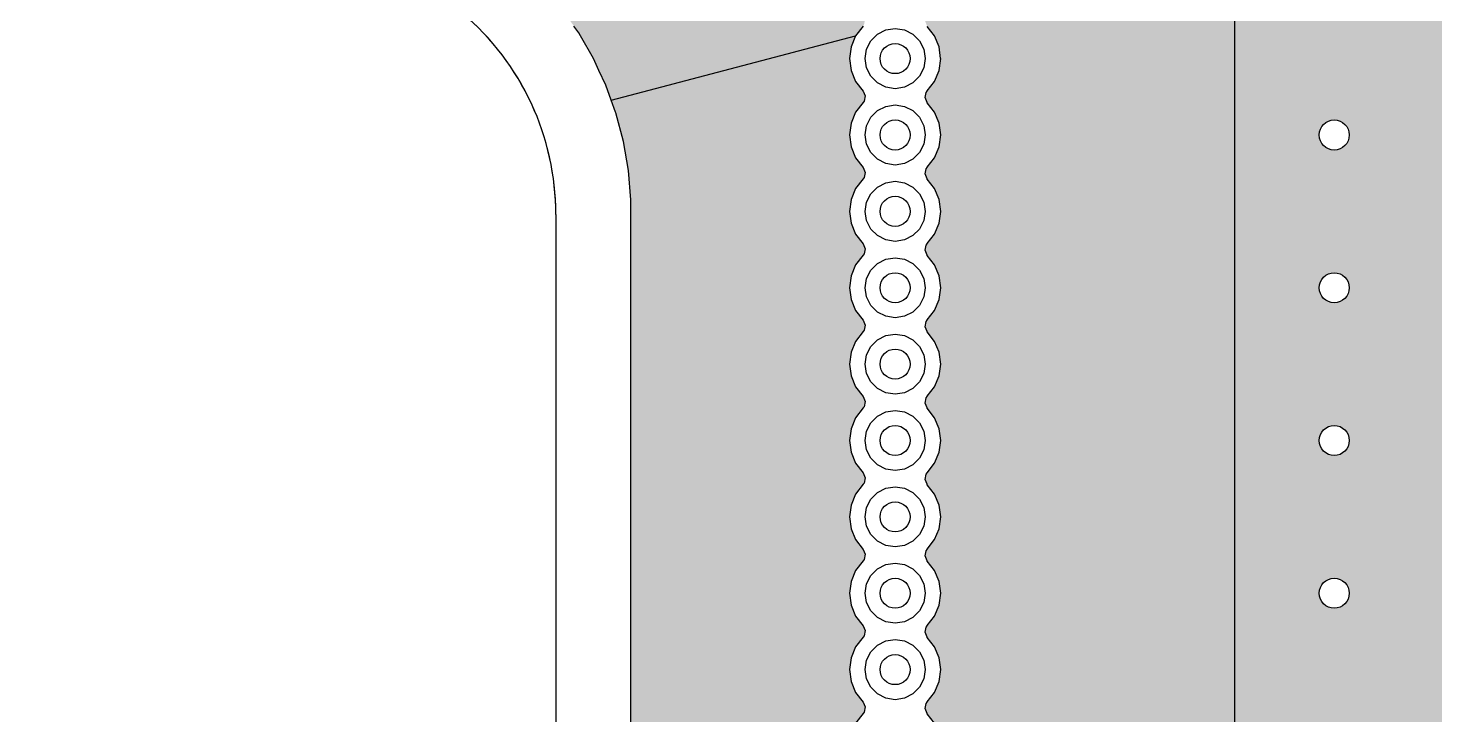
# Model space of a CAD drawing. Header units: millimetres. Extents: x -3894 to -3474, y -291 to 6.
# Drawn here: x -3749.74 to -3731.03, y -121.21 to -112.08 of the extents above; entities that cross this region are included whole.
import ezdxf

# ---------------------------------------------------------------- set-up
doc = ezdxf.new("R2010")
doc.units = ezdxf.units.MM
doc.layers.add('BLACK', color=7, linetype='Continuous')

msp = doc.modelspace()

# ---------------------------------------------------------------- hatches: boundary and pattern name
for points in [[(-3738.606, -106.886), (-3738.631, -106.821), (-3738.731, -106.692), (-3738.791, -106.546), (-3738.791, -106.546), (-3738.812, -106.389), (-3738.791, -106.232), (-3738.791, -106.232), (-3738.731, -106.086), (-3738.631, -105.956), (-3738.62, -105.939), (-3738.606, -105.87), (-3738.631, -105.805), (-3738.731, -105.676), (-3738.791, -105.53), (-3738.791, -105.53), (-3738.812, -105.373), (-3738.791, -105.216), (-3738.791, -105.216), (-3738.731, -105.07), (-3738.634, -104.945), (-3738.509, -104.848), (-3738.363, -104.788), (-3738.34, -104.785), (-3738.325, -104.782), (-3738.265, -104.746), (-3738.234, -104.684), (-3738.241, -104.614), (-3738.283, -104.514), (-3738.304, -104.357), (-3738.283, -104.2), (-3738.283, -104.2), (-3738.223, -104.054), (-3738.126, -103.929), (-3738.001, -103.832), (-3737.855, -103.772), (-3737.855, -103.772), (-3737.698, -103.751), (-3737.541, -103.772), (-3737.541, -103.772), (-3737.395, -103.832), (-3737.266, -103.932), (-3737.248, -103.943), (-3737.18, -103.957), (-3737.115, -103.932), (-3736.985, -103.832), (-3736.839, -103.772), (-3736.839, -103.772), (-3736.682, -103.751), (-3736.525, -103.772), (-3736.525, -103.772), (-3736.379, -103.832), (-3736.25, -103.932), (-3736.232, -103.943), (-3736.164, -103.957), (-3736.099, -103.932), (-3735.969, -103.832), (-3735.823, -103.772), (-3735.823, -103.772), (-3735.652, -103.749), (-3747.628, -101.864), (-3749.741, -103.784), (-3749.141, -104.689), (-3748.653, -105.373), (-3748.511, -105.573), (-3748.509, -105.576), (-3748.123, -106.08), (-3747.851, -106.437), (-3747.848, -106.44), (-3747.162, -107.278), (-3747.16, -107.281), (-3746.517, -108.015), (-3746.446, -108.096), (-3746.443, -108.099), (-3746.142, -108.421), (-3745.702, -108.89), (-3745.7, -108.893), (-3745.653, -108.939), (-3744.997, -109.594), (-3744.933, -109.658), (-3744.93, -109.661), (-3744.688, -109.887), (-3744.138, -110.4), (-3744.135, -110.403), (-3743.318, -111.116), (-3743.317, -111.117), (-3743.243, -111.179), (-3743.167, -111.244), (-3743.167, -111.244), (-3742.891, -111.522), (-3742.891, -111.522), (-3742.64, -111.823), (-3742.479, -112.054), (-3742.416, -112.144), (-3742.416, -112.144), (-3742.394, -112.182), (-3742.22, -112.484), (-3742.22, -112.484), (-3742.146, -112.645), (-3742.056, -112.84), (-3741.983, -113.039), (-3738.731, -112.182), (-3738.631, -112.052), (-3738.62, -112.035), (-3738.606, -111.966), (-3738.631, -111.901), (-3738.731, -111.772), (-3738.791, -111.626), (-3738.791, -111.626), (-3738.812, -111.469), (-3738.791, -111.312), (-3738.791, -111.312), (-3738.731, -111.166), (-3738.631, -111.036), (-3738.62, -111.019), (-3738.606, -110.95), (-3738.631, -110.885), (-3738.731, -110.756), (-3738.791, -110.61), (-3738.791, -110.61), (-3738.812, -110.453), (-3738.791, -110.296), (-3738.791, -110.296), (-3738.731, -110.15), (-3738.631, -110.02), (-3738.62, -110.003), (-3738.606, -109.934), (-3738.631, -109.869), (-3738.731, -109.74), (-3738.791, -109.594), (-3738.791, -109.594), (-3738.812, -109.437), (-3738.791, -109.28), (-3738.791, -109.28), (-3738.731, -109.134), (-3738.631, -109.004), (-3738.62, -108.987), (-3738.606, -108.918), (-3738.631, -108.853), (-3738.731, -108.724), (-3738.791, -108.578), (-3738.791, -108.578), (-3738.812, -108.421), (-3738.791, -108.264), (-3738.791, -108.264), (-3738.731, -108.118), (-3738.631, -107.988), (-3738.62, -107.971), (-3738.606, -107.902), (-3738.631, -107.837), (-3738.731, -107.708), (-3738.791, -107.562), (-3738.791, -107.562), (-3738.812, -107.405), (-3738.791, -107.248), (-3738.791, -107.248), (-3738.731, -107.102), (-3738.631, -106.972), (-3738.62, -106.955)], [(-3733.69, -104.955), (-3733.747, -104.948), (-3733.791, -104.942), (-3733.937, -104.881), (-3734.067, -104.782), (-3734.084, -104.771), (-3734.152, -104.757), (-3734.218, -104.782), (-3734.347, -104.881), (-3734.493, -104.942), (-3734.516, -104.945), (-3734.531, -104.948), (-3734.591, -104.983), (-3734.622, -105.046), (-3734.615, -105.115), (-3734.573, -105.216), (-3734.552, -105.373), (-3734.573, -105.53), (-3734.634, -105.676), (-3734.73, -105.801), (-3734.855, -105.897), (-3735.001, -105.958), (-3735.094, -105.97), (-3735.158, -105.978), (-3735.243, -105.967), (-3735.315, -105.958), (-3735.461, -105.897), (-3735.591, -105.798), (-3735.608, -105.787), (-3735.676, -105.773), (-3735.742, -105.798), (-3735.871, -105.897), (-3736.017, -105.958), (-3736.11, -105.97), (-3736.174, -105.978), (-3736.259, -105.967), (-3736.331, -105.958), (-3736.477, -105.897), (-3736.607, -105.798), (-3736.624, -105.787), (-3736.692, -105.773), (-3736.758, -105.798), (-3736.887, -105.897), (-3737.033, -105.958), (-3737.126, -105.97), (-3737.19, -105.978), (-3737.275, -105.967), (-3737.347, -105.958), (-3737.493, -105.897), (-3737.556, -105.849), (-3737.559, -105.847), (-3737.625, -105.823), (-3737.693, -105.839), (-3737.741, -105.889), (-3737.755, -105.957), (-3737.73, -106.023), (-3737.682, -106.086), (-3737.621, -106.232), (-3737.604, -106.358), (-3737.6, -106.389), (-3737.621, -106.546), (-3737.682, -106.692), (-3737.781, -106.821), (-3737.792, -106.839), (-3737.806, -106.907), (-3737.781, -106.972), (-3737.682, -107.102), (-3737.621, -107.248), (-3737.6, -107.405), (-3737.621, -107.562), (-3737.682, -107.708), (-3737.781, -107.837), (-3737.792, -107.855), (-3737.806, -107.923), (-3737.781, -107.988), (-3737.682, -108.118), (-3737.621, -108.264), (-3737.6, -108.421), (-3737.621, -108.578), (-3737.682, -108.724), (-3737.781, -108.853), (-3737.792, -108.871), (-3737.806, -108.939), (-3737.781, -109.004), (-3737.682, -109.134), (-3737.621, -109.28), (-3737.6, -109.437), (-3737.621, -109.594), (-3737.682, -109.74), (-3737.781, -109.869), (-3737.792, -109.887), (-3737.806, -109.955), (-3737.781, -110.02), (-3737.682, -110.15), (-3737.621, -110.296), (-3737.6, -110.453), (-3737.621, -110.61), (-3737.682, -110.756), (-3737.781, -110.885), (-3737.792, -110.903), (-3737.806, -110.971), (-3737.781, -111.036), (-3737.682, -111.166), (-3737.621, -111.312), (-3737.605, -111.433), (-3737.6, -111.469), (-3737.621, -111.626), (-3737.682, -111.772), (-3737.781, -111.901), (-3737.792, -111.919), (-3737.806, -111.987), (-3737.781, -112.052), (-3737.682, -112.182), (-3737.621, -112.328), (-3737.601, -112.484), (-3737.6, -112.485), (-3737.621, -112.642), (-3737.682, -112.788), (-3737.781, -112.917), (-3737.792, -112.935), (-3737.806, -113.003), (-3737.781, -113.068), (-3737.682, -113.198), (-3737.621, -113.344), (-3737.6, -113.501), (-3737.621, -113.658), (-3737.682, -113.804), (-3737.781, -113.933), (-3737.792, -113.951), (-3737.806, -114.019), (-3737.781, -114.084), (-3737.682, -114.214), (-3737.621, -114.36), (-3737.6, -114.517), (-3737.621, -114.674), (-3737.682, -114.82), (-3737.781, -114.949), (-3737.792, -114.967), (-3737.806, -115.035), (-3737.781, -115.1), (-3737.682, -115.23), (-3737.621, -115.376), (-3737.6, -115.533), (-3737.621, -115.69), (-3737.682, -115.836), (-3737.781, -115.965), (-3737.792, -115.983), (-3737.806, -116.051), (-3737.781, -116.116), (-3737.682, -116.246), (-3737.621, -116.392), (-3737.6, -116.549), (-3737.621, -116.706), (-3737.682, -116.852), (-3737.781, -116.981), (-3737.792, -116.999), (-3737.806, -117.067), (-3737.781, -117.132), (-3737.682, -117.262), (-3737.621, -117.408), (-3737.6, -117.565), (-3737.621, -117.722), (-3737.682, -117.868), (-3737.781, -117.997), (-3737.792, -118.015), (-3737.806, -118.083), (-3737.781, -118.148), (-3737.682, -118.278), (-3737.621, -118.424), (-3737.6, -118.581), (-3737.621, -118.738), (-3737.682, -118.884), (-3737.781, -119.013), (-3737.792, -119.031), (-3737.806, -119.099), (-3737.781, -119.164), (-3737.682, -119.294), (-3737.621, -119.44), (-3737.6, -119.597), (-3737.621, -119.754), (-3737.682, -119.9), (-3737.781, -120.029), (-3737.792, -120.047), (-3737.806, -120.115), (-3737.781, -120.18), (-3737.682, -120.31), (-3737.621, -120.456), (-3737.6, -120.613), (-3737.621, -120.77), (-3737.682, -120.916), (-3737.781, -121.045), (-3737.792, -121.063), (-3737.806, -121.131), (-3737.781, -121.196), (-3737.682, -121.326), (-3737.621, -121.472), (-3737.6, -121.629), (-3737.621, -121.786), (-3737.682, -121.932), (-3737.781, -122.061), (-3737.792, -122.079), (-3737.806, -122.147), (-3737.781, -122.212), (-3737.682, -122.342), (-3737.621, -122.488), (-3737.6, -122.645), (-3737.621, -122.802), (-3737.682, -122.948), (-3737.781, -123.077), (-3737.792, -123.095), (-3737.806, -123.163), (-3737.781, -123.228), (-3737.682, -123.358), (-3737.621, -123.504), (-3737.6, -123.661), (-3737.621, -123.818), (-3737.682, -123.964), (-3737.781, -124.093), (-3737.792, -124.111), (-3737.806, -124.179), (-3737.781, -124.244), (-3737.682, -124.374), (-3737.621, -124.52), (-3737.6, -124.677), (-3737.621, -124.834), (-3737.682, -124.98), (-3737.781, -125.109), (-3737.792, -125.127), (-3737.806, -125.195), (-3737.781, -125.26), (-3737.682, -125.39), (-3737.621, -125.536), (-3737.621, -125.536), (-3737.605, -125.657), (-3737.6, -125.693), (-3737.621, -125.85), (-3737.682, -125.996), (-3737.778, -126.121), (-3737.903, -126.217), (-3738.049, -126.278), (-3738.154, -126.292), (-3738.206, -126.298), (-3738.29, -126.287), (-3738.363, -126.278), (-3738.509, -126.217), (-3738.634, -126.121), (-3739.024, -126.532), (-3738.875, -126.71), (-3738.657, -127.022), (-3738.609, -127.09), (-3738.376, -127.491), (-3738.265, -127.725), (-3738.177, -127.91), (-3738.014, -128.343), (-3737.888, -128.79), (-3737.8, -129.245), (-3737.8, -129.245), (-3737.761, -129.6), (-3737.75, -129.706), (-3737.739, -130.169), (-3737.752, -130.387), (-3737.741, -130.446), (-3737.695, -130.499), (-3737.628, -130.519), (-3733.69, -130.519)], [(-3741.983, -113.039), (-3738.731, -112.182), (-3738.791, -112.328), (-3738.812, -112.485), (-3738.812, -112.485), (-3738.791, -112.642), (-3738.731, -112.788), (-3738.631, -112.917), (-3738.606, -112.982), (-3738.62, -113.051), (-3738.631, -113.068), (-3738.731, -113.198), (-3738.791, -113.344), (-3738.812, -113.501), (-3738.812, -113.501), (-3738.791, -113.658), (-3738.731, -113.804), (-3738.631, -113.933), (-3738.606, -113.998), (-3738.62, -114.067), (-3738.631, -114.084), (-3738.731, -114.214), (-3738.791, -114.36), (-3738.812, -114.517), (-3738.812, -114.517), (-3738.791, -114.674), (-3738.731, -114.82), (-3738.631, -114.949), (-3738.606, -115.014), (-3738.62, -115.083), (-3738.631, -115.1), (-3738.731, -115.23), (-3738.791, -115.376), (-3738.812, -115.533), (-3738.812, -115.533), (-3738.791, -115.69), (-3738.731, -115.836), (-3738.631, -115.965), (-3738.606, -116.03), (-3738.62, -116.099), (-3738.631, -116.116), (-3738.731, -116.246), (-3738.791, -116.392), (-3738.812, -116.549), (-3738.812, -116.549), (-3738.791, -116.706), (-3738.731, -116.852), (-3738.631, -116.981), (-3738.606, -117.046), (-3738.62, -117.115), (-3738.631, -117.132), (-3738.731, -117.262), (-3738.791, -117.408), (-3738.812, -117.565), (-3738.812, -117.565), (-3738.791, -117.722), (-3738.731, -117.868), (-3738.631, -117.997), (-3738.606, -118.062), (-3738.62, -118.131), (-3738.631, -118.148), (-3738.731, -118.278), (-3738.791, -118.424), (-3738.812, -118.581), (-3738.812, -118.581), (-3738.791, -118.738), (-3738.731, -118.884), (-3738.631, -119.013), (-3738.606, -119.078), (-3738.62, -119.147), (-3738.631, -119.164), (-3738.731, -119.294), (-3738.791, -119.44), (-3738.812, -119.597), (-3738.812, -119.597), (-3738.791, -119.754), (-3738.731, -119.9), (-3738.631, -120.029), (-3738.606, -120.094), (-3738.62, -120.163), (-3738.631, -120.18), (-3738.731, -120.31), (-3738.791, -120.456), (-3738.812, -120.613), (-3738.812, -120.613), (-3738.791, -120.77), (-3738.731, -120.916), (-3738.631, -121.045), (-3738.606, -121.11), (-3738.62, -121.179), (-3738.631, -121.196), (-3738.731, -121.326), (-3738.791, -121.472), (-3738.812, -121.629), (-3738.812, -121.629), (-3738.791, -121.786), (-3738.731, -121.932), (-3738.631, -122.061), (-3738.606, -122.126), (-3738.62, -122.195), (-3738.631, -122.212), (-3738.731, -122.342), (-3738.791, -122.488), (-3738.812, -122.645), (-3738.812, -122.645), (-3738.791, -122.802), (-3738.731, -122.948), (-3738.631, -123.077), (-3738.606, -123.142), (-3738.62, -123.211), (-3738.631, -123.228), (-3738.731, -123.358), (-3738.791, -123.504), (-3738.812, -123.661), (-3738.812, -123.661), (-3738.791, -123.818), (-3738.731, -123.964), (-3738.631, -124.093), (-3738.606, -124.158), (-3738.62, -124.227), (-3738.631, -124.244), (-3738.731, -124.374), (-3738.791, -124.52), (-3738.812, -124.677), (-3738.812, -124.677), (-3738.791, -124.834), (-3738.731, -124.98), (-3738.631, -125.109), (-3738.606, -125.174), (-3738.62, -125.243), (-3738.631, -125.26), (-3738.731, -125.39), (-3738.791, -125.536), (-3738.812, -125.693), (-3738.812, -125.693), (-3738.791, -125.85), (-3738.731, -125.996), (-3738.634, -126.121), (-3739.024, -126.532), (-3739.172, -126.354), (-3739.172, -126.354), (-3739.498, -126.024), (-3739.729, -125.826), (-3739.85, -125.723), (-3739.85, -125.723), (-3740.226, -125.452), (-3740.226, -125.452), (-3740.226, -125.452), (-3740.226, -125.452), (-3740.545, -125.26), (-3740.623, -125.213), (-3741.039, -125.009), (-3741.242, -124.93), (-3741.471, -124.84), (-3741.471, -124.84), (-3741.471, -124.84), (-3741.679, -124.778), (-3741.72, -124.688), (-3741.72, -114.58), (-3741.72, -114.364), (-3741.72, -114.364), (-3741.754, -113.973), (-3741.754, -113.973), (-3741.821, -113.587), (-3741.922, -113.208)]]:
    msp.add_hatch(color=256).paths.add_polyline_path(points)
h = msp.add_hatch(color=256)
h.paths.add_polyline_path([(-3729.183, -105.963), (-3729.219, -105.958), (-3729.365, -105.897), (-3729.49, -105.801), (-3729.587, -105.676), (-3729.614, -105.61), (-3729.647, -105.53), (-3729.647, -105.53), (-3729.668, -105.373), (-3729.647, -105.216), (-3729.605, -105.115), (-3729.601, -105.101), (-3729.601, -105.031), (-3729.64, -104.973), (-3729.704, -104.945), (-3729.727, -104.942), (-3729.873, -104.881), (-3730.003, -104.782), (-3730.02, -104.771), (-3730.088, -104.757), (-3730.154, -104.782), (-3730.283, -104.881), (-3730.429, -104.942), (-3730.513, -104.953), (-3730.586, -104.962), (-3730.699, -104.948), (-3730.743, -104.942), (-3730.889, -104.881), (-3731.019, -104.782), (-3731.036, -104.771), (-3731.104, -104.757), (-3731.17, -104.782), (-3731.299, -104.881), (-3731.445, -104.942), (-3731.529, -104.953), (-3731.602, -104.962), (-3731.715, -104.948), (-3731.759, -104.942), (-3731.905, -104.881), (-3732.035, -104.782), (-3732.052, -104.771), (-3732.12, -104.757), (-3732.186, -104.782), (-3732.315, -104.881), (-3732.461, -104.942), (-3732.545, -104.953), (-3732.618, -104.962), (-3732.731, -104.948), (-3732.775, -104.942), (-3732.921, -104.881), (-3733.051, -104.782), (-3733.068, -104.771), (-3733.136, -104.757), (-3733.202, -104.782), (-3733.331, -104.881), (-3733.477, -104.942), (-3733.561, -104.953), (-3733.634, -104.962), (-3733.69, -104.955), (-3733.69, -130.519), (-3729.183, -130.519)])
h.paths.add_polyline_path([(-3732.564, -111.469, -1), (-3732.164, -111.469, -1)], flags=16)
h.paths.add_polyline_path([(-3732.164, -113.501, -1), (-3732.564, -113.501, -1)], flags=16)
h.paths.add_polyline_path([(-3732.564, -109.437, -1), (-3732.164, -109.437, -1)], flags=16)
h.paths.add_polyline_path([(-3732.164, -115.533, -1), (-3732.564, -115.533, -1)], flags=16)
h.paths.add_polyline_path([(-3732.564, -107.405, -1), (-3732.164, -107.405, -1)], flags=16)
h.paths.add_polyline_path([(-3732.564, -106.389, -1), (-3732.164, -106.389, -1)], flags=16)
h.paths.add_polyline_path([(-3732.164, -117.565, -1), (-3732.564, -117.565, -1)], flags=16)
h.paths.add_polyline_path([(-3732.164, -119.597, -1), (-3732.564, -119.597, -1)], flags=16)
h.paths.add_polyline_path([(-3732.164, -121.629, -1), (-3732.564, -121.629, -1)], flags=16)
h.paths.add_polyline_path([(-3732.164, -123.661, -1), (-3732.564, -123.661, -1)], flags=16)
h.paths.add_polyline_path([(-3732.164, -125.693, -1), (-3732.564, -125.693, -1)], flags=16)
h.paths.add_polyline_path([(-3732.164, -127.725, -1), (-3732.564, -127.725, -1)], flags=16)
h.paths.add_polyline_path([(-3732.164, -129.757, -1), (-3732.564, -129.757, -1)], flags=16)

# ---------------------------------------------------------------- linework, layer by layer
for p, q in [((-3733.69, -104.955), (-3733.69, -130.519)), ((-3741.983, -113.039), (-3738.731, -112.182))]:
    msp.add_line(p, q)
at = {"color": 7, "lineweight": 0}
for p, q in [((-3742.479, -112.054), (-3742.416, -112.144)), ((-3742.416, -112.144), (-3742.479, -112.054)), ((-3742.416, -112.144), (-3742.479, -112.054)), ((-3742.416, -112.144), (-3742.479, -112.054)), ((-3742.416, -112.144), (-3742.416, -112.144)), ((-3742.416, -112.144), (-3742.394, -112.182)), ((-3742.22, -112.484), (-3742.416, -112.144)), ((-3742.22, -112.484), (-3742.416, -112.144)), ((-3742.22, -112.484), (-3742.416, -112.144)), ((-3742.394, -112.182), (-3742.22, -112.484)), ((-3742.22, -112.484), (-3742.146, -112.645)), ((-3742.146, -112.645), (-3742.22, -112.484)), ((-3742.22, -112.484), (-3742.22, -112.484)), ((-3742.146, -112.645), (-3742.22, -112.484)), ((-3742.22, -112.484), (-3742.22, -112.484)), ((-3742.146, -112.645), (-3742.22, -112.484)), ((-3742.22, -112.484), (-3742.22, -112.484)), ((-3742.146, -112.645), (-3742.056, -112.84)), ((-3742.056, -112.84), (-3742.146, -112.645)), ((-3742.056, -112.84), (-3742.146, -112.645)), ((-3742.056, -112.84), (-3742.146, -112.645)), ((-3742.056, -112.84), (-3741.983, -113.039)), ((-3741.983, -113.039), (-3742.056, -112.84)), ((-3741.983, -113.039), (-3742.056, -112.84)), ((-3741.983, -113.039), (-3742.056, -112.84)), ((-3741.983, -113.039), (-3741.926, -113.198)), ((-3741.922, -113.208), (-3741.983, -113.039)), ((-3741.922, -113.208), (-3741.983, -113.039)), ((-3741.922, -113.208), (-3741.983, -113.039)), ((-3741.926, -113.198), (-3741.922, -113.208)), ((-3741.922, -113.208), (-3741.821, -113.587)), ((-3741.821, -113.587), (-3741.922, -113.208)), ((-3741.821, -113.587), (-3741.922, -113.208)), ((-3741.821, -113.587), (-3741.922, -113.208)), ((-3741.821, -113.587), (-3741.754, -113.973)), ((-3741.754, -113.973), (-3741.821, -113.587)), ((-3741.754, -113.973), (-3741.821, -113.587)), ((-3741.754, -113.973), (-3741.821, -113.587)), ((-3741.754, -113.973), (-3741.754, -113.973)), ((-3741.754, -113.973), (-3741.72, -114.364)), ((-3741.72, -114.364), (-3741.754, -113.973)), ((-3741.72, -114.364), (-3741.754, -113.973)), ((-3741.72, -114.364), (-3741.754, -113.973)), ((-3741.754, -113.973), (-3741.754, -113.973)), ((-3741.72, -114.364), (-3741.72, -114.58)), ((-3741.72, -114.58), (-3741.72, -114.364)), ((-3741.72, -114.364), (-3741.72, -114.364)), ((-3741.72, -114.58), (-3741.72, -114.364)), ((-3741.72, -114.364), (-3741.72, -114.364)), ((-3741.72, -114.58), (-3741.72, -114.364)), ((-3741.72, -114.364), (-3741.72, -114.364)), ((-3742.72, -114.549), (-3742.72, -125.579)), ((-3741.72, -114.58), (-3741.72, -124.674)), ((-3741.72, -124.688), (-3741.72, -114.58)), ((-3741.72, -124.688), (-3741.72, -114.58)), ((-3741.72, -124.688), (-3741.72, -114.58))]:
    msp.add_line(p, q, dxfattribs=at)
msp.add_arc((-3746.225, -114.558), 3.505, 0.1507, 49.8871, dxfattribs=at)
at = {"layer": 'BLACK', "linetype": 'Continuous'}
for p, q in [((-3742.416, -112.144), (-3742.479, -112.054)), ((-3738.631, -112.052), (-3738.731, -112.182)), ((-3738.441, -112.161), (-3738.33, -112.104)), ((-3738.33, -112.104), (-3738.206, -112.085)), ((-3738.206, -112.085), (-3738.083, -112.104)), ((-3738.083, -112.104), (-3737.971, -112.161)), ((-3737.682, -112.182), (-3737.778, -112.057)), ((-3742.394, -112.182), (-3742.416, -112.144)), ((-3742.416, -112.144), (-3742.416, -112.144)), ((-3742.22, -112.484), (-3742.394, -112.182)), ((-3738.731, -112.182), (-3738.791, -112.328)), ((-3738.587, -112.361), (-3738.53, -112.25)), ((-3738.53, -112.25), (-3738.441, -112.161)), ((-3737.971, -112.161), (-3737.883, -112.25)), ((-3737.883, -112.25), (-3737.826, -112.361)), ((-3737.621, -112.328), (-3737.682, -112.182)), ((-3738.791, -112.328), (-3738.812, -112.485)), ((-3738.791, -112.328), (-3738.791, -112.328)), ((-3738.606, -112.485), (-3738.587, -112.361)), ((-3737.826, -112.361), (-3737.806, -112.485)), ((-3737.601, -112.484), (-3737.621, -112.328)), ((-3737.621, -112.328), (-3737.621, -112.328)), ((-3742.146, -112.645), (-3742.22, -112.484)), ((-3742.22, -112.484), (-3742.22, -112.484)), ((-3742.22, -112.484), (-3742.22, -112.484)), ((-3742.056, -112.84), (-3742.146, -112.645)), ((-3738.812, -112.485), (-3738.812, -112.485)), ((-3738.812, -112.485), (-3738.791, -112.642)), ((-3738.791, -112.642), (-3738.791, -112.642)), ((-3738.791, -112.642), (-3738.731, -112.788)), ((-3738.587, -112.608), (-3738.606, -112.485)), ((-3738.53, -112.72), (-3738.587, -112.608)), ((-3737.826, -112.608), (-3737.883, -112.72)), ((-3737.806, -112.485), (-3737.826, -112.608)), ((-3737.682, -112.788), (-3737.621, -112.642)), ((-3737.621, -112.642), (-3737.6, -112.485)), ((-3737.6, -112.485), (-3737.601, -112.484)), ((-3741.983, -113.039), (-3742.056, -112.84)), ((-3738.731, -112.788), (-3738.631, -112.917)), ((-3738.441, -112.808), (-3738.53, -112.72)), ((-3738.33, -112.865), (-3738.441, -112.808)), ((-3737.971, -112.808), (-3738.083, -112.865)), ((-3737.883, -112.72), (-3737.971, -112.808)), ((-3737.778, -112.913), (-3737.682, -112.788)), ((-3741.926, -113.198), (-3741.983, -113.039)), ((-3738.631, -112.917), (-3738.606, -112.982)), ((-3738.606, -112.982), (-3738.62, -113.051)), ((-3738.206, -112.885), (-3738.33, -112.865)), ((-3738.083, -112.865), (-3738.206, -112.885)), ((-3737.806, -113.003), (-3737.792, -112.935)), ((-3737.781, -113.068), (-3737.806, -113.003)), ((-3737.792, -112.935), (-3737.781, -112.917)), ((-3737.781, -112.917), (-3737.778, -112.913)), ((-3737.778, -112.913), (-3737.778, -112.913)), ((-3741.922, -113.208), (-3741.926, -113.198)), ((-3741.821, -113.587), (-3741.922, -113.208)), ((-3738.731, -113.198), (-3738.791, -113.344)), ((-3738.631, -113.068), (-3738.731, -113.198)), ((-3738.62, -113.051), (-3738.631, -113.068)), ((-3738.53, -113.266), (-3738.441, -113.177)), ((-3738.441, -113.177), (-3738.33, -113.12)), ((-3738.33, -113.12), (-3738.206, -113.101)), ((-3738.206, -113.101), (-3738.083, -113.12)), ((-3738.083, -113.12), (-3737.971, -113.177)), ((-3737.971, -113.177), (-3737.883, -113.266)), ((-3737.778, -113.073), (-3737.781, -113.068)), ((-3737.682, -113.198), (-3737.778, -113.073)), ((-3737.778, -113.073), (-3737.778, -113.073)), ((-3737.621, -113.344), (-3737.682, -113.198)), ((-3738.791, -113.344), (-3738.812, -113.501)), ((-3738.791, -113.344), (-3738.791, -113.344)), ((-3738.606, -113.501), (-3738.587, -113.377)), ((-3738.587, -113.377), (-3738.53, -113.266)), ((-3737.883, -113.266), (-3737.826, -113.377)), ((-3737.826, -113.377), (-3737.806, -113.501)), ((-3737.6, -113.501), (-3737.621, -113.344)), ((-3741.754, -113.973), (-3741.821, -113.587)), ((-3738.812, -113.501), (-3738.812, -113.501)), ((-3738.812, -113.501), (-3738.791, -113.658)), ((-3738.587, -113.624), (-3738.606, -113.501)), ((-3737.806, -113.501), (-3737.826, -113.624)), ((-3737.621, -113.658), (-3737.6, -113.501)), ((-3737.6, -113.501), (-3737.6, -113.501)), ((-3738.791, -113.658), (-3738.791, -113.658)), ((-3738.791, -113.658), (-3738.731, -113.804)), ((-3738.53, -113.736), (-3738.587, -113.624)), ((-3738.441, -113.824), (-3738.53, -113.736)), ((-3737.883, -113.736), (-3737.971, -113.824)), ((-3737.826, -113.624), (-3737.883, -113.736)), ((-3737.682, -113.804), (-3737.621, -113.658)), ((-3741.72, -114.364), (-3741.754, -113.973)), ((-3741.754, -113.973), (-3741.754, -113.973)), ((-3738.731, -113.804), (-3738.631, -113.933)), ((-3738.631, -113.933), (-3738.606, -113.998)), ((-3738.33, -113.881), (-3738.441, -113.824)), ((-3738.206, -113.901), (-3738.33, -113.881)), ((-3738.083, -113.881), (-3738.206, -113.901)), ((-3737.971, -113.824), (-3738.083, -113.881)), ((-3737.806, -114.019), (-3737.792, -113.951)), ((-3737.792, -113.951), (-3737.781, -113.933)), ((-3737.781, -113.933), (-3737.778, -113.929)), ((-3737.778, -113.929), (-3737.682, -113.804)), ((-3737.778, -113.929), (-3737.778, -113.929)), ((-3738.631, -114.084), (-3738.731, -114.214)), ((-3738.62, -114.067), (-3738.631, -114.084)), ((-3738.606, -113.998), (-3738.62, -114.067)), ((-3738.441, -114.193), (-3738.33, -114.136)), ((-3738.33, -114.136), (-3738.206, -114.117)), ((-3738.206, -114.117), (-3738.083, -114.136)), ((-3738.083, -114.136), (-3737.971, -114.193)), ((-3737.781, -114.084), (-3737.806, -114.019)), ((-3737.778, -114.089), (-3737.781, -114.084)), ((-3737.682, -114.214), (-3737.778, -114.089)), ((-3737.778, -114.089), (-3737.778, -114.089)), ((-3738.731, -114.214), (-3738.791, -114.36)), ((-3738.587, -114.393), (-3738.53, -114.282)), ((-3738.53, -114.282), (-3738.441, -114.193)), ((-3737.971, -114.193), (-3737.883, -114.282)), ((-3737.883, -114.282), (-3737.826, -114.393)), ((-3737.621, -114.36), (-3737.682, -114.214)), ((-3741.72, -114.58), (-3741.72, -114.364)), ((-3741.72, -114.364), (-3741.72, -114.364)), ((-3738.791, -114.36), (-3738.812, -114.517)), ((-3738.812, -114.517), (-3738.812, -114.517)), ((-3738.812, -114.517), (-3738.791, -114.674)), ((-3738.791, -114.36), (-3738.791, -114.36)), ((-3738.606, -114.517), (-3738.587, -114.393)), ((-3738.587, -114.64), (-3738.606, -114.517)), ((-3737.826, -114.393), (-3737.806, -114.517)), ((-3737.806, -114.517), (-3737.826, -114.64)), ((-3737.6, -114.517), (-3737.621, -114.36)), ((-3737.621, -114.674), (-3737.6, -114.517)), ((-3742.72, -114.559), (-3742.72, -125.579)), ((-3741.72, -124.674), (-3741.72, -114.58)), ((-3738.791, -114.674), (-3738.791, -114.674)), ((-3738.791, -114.674), (-3738.731, -114.82)), ((-3738.53, -114.752), (-3738.587, -114.64)), ((-3737.826, -114.64), (-3737.883, -114.752)), ((-3737.682, -114.82), (-3737.621, -114.674)), ((-3738.731, -114.82), (-3738.631, -114.949)), ((-3738.441, -114.84), (-3738.53, -114.752)), ((-3738.33, -114.897), (-3738.441, -114.84)), ((-3738.206, -114.917), (-3738.33, -114.897)), ((-3738.083, -114.897), (-3738.206, -114.917)), ((-3737.971, -114.84), (-3738.083, -114.897)), ((-3737.883, -114.752), (-3737.971, -114.84)), ((-3737.778, -114.945), (-3737.682, -114.82)), ((-3738.631, -115.1), (-3738.731, -115.23)), ((-3738.631, -114.949), (-3738.606, -115.014)), ((-3738.62, -115.083), (-3738.631, -115.1)), ((-3738.606, -115.014), (-3738.62, -115.083)), ((-3737.806, -115.035), (-3737.792, -114.967)), ((-3737.781, -115.1), (-3737.806, -115.035)), ((-3737.792, -114.967), (-3737.781, -114.949)), ((-3737.781, -114.949), (-3737.778, -114.945)), ((-3737.778, -115.105), (-3737.781, -115.1)), ((-3737.778, -114.945), (-3737.778, -114.945)), ((-3738.731, -115.23), (-3738.791, -115.376)), ((-3738.53, -115.298), (-3738.441, -115.209)), ((-3738.441, -115.209), (-3738.33, -115.152)), ((-3738.33, -115.152), (-3738.206, -115.133)), ((-3738.206, -115.133), (-3738.083, -115.152)), ((-3738.083, -115.152), (-3737.971, -115.209)), ((-3737.971, -115.209), (-3737.883, -115.298)), ((-3737.682, -115.23), (-3737.778, -115.105)), ((-3737.778, -115.105), (-3737.778, -115.105)), ((-3737.621, -115.376), (-3737.682, -115.23)), ((-3738.791, -115.376), (-3738.812, -115.533)), ((-3738.791, -115.376), (-3738.791, -115.376)), ((-3738.606, -115.533), (-3738.587, -115.409)), ((-3738.587, -115.409), (-3738.53, -115.298)), ((-3737.883, -115.298), (-3737.826, -115.409)), ((-3737.826, -115.409), (-3737.806, -115.533)), ((-3737.6, -115.533), (-3737.621, -115.376)), ((-3738.812, -115.533), (-3738.812, -115.533)), ((-3738.812, -115.533), (-3738.791, -115.69)), ((-3738.587, -115.656), (-3738.606, -115.533)), ((-3738.53, -115.768), (-3738.587, -115.656)), ((-3737.826, -115.656), (-3737.883, -115.768)), ((-3737.806, -115.533), (-3737.826, -115.656)), ((-3737.621, -115.69), (-3737.6, -115.533)), ((-3737.6, -115.533), (-3737.6, -115.533)), ((-3738.791, -115.69), (-3738.791, -115.69)), ((-3738.791, -115.69), (-3738.731, -115.836)), ((-3738.731, -115.836), (-3738.631, -115.965)), ((-3738.441, -115.856), (-3738.53, -115.768)), ((-3737.883, -115.768), (-3737.971, -115.856)), ((-3737.778, -115.961), (-3737.682, -115.836)), ((-3737.682, -115.836), (-3737.621, -115.69)), ((-3738.631, -115.965), (-3738.606, -116.03)), ((-3738.606, -116.03), (-3738.62, -116.099)), ((-3738.33, -115.913), (-3738.441, -115.856)), ((-3738.206, -115.933), (-3738.33, -115.913)), ((-3738.083, -115.913), (-3738.206, -115.933)), ((-3737.971, -115.856), (-3738.083, -115.913)), ((-3737.806, -116.051), (-3737.792, -115.983)), ((-3737.792, -115.983), (-3737.781, -115.965)), ((-3737.781, -115.965), (-3737.778, -115.961)), ((-3737.778, -115.961), (-3737.778, -115.961)), ((-3738.631, -116.116), (-3738.731, -116.246)), ((-3738.62, -116.099), (-3738.631, -116.116)), ((-3738.441, -116.225), (-3738.33, -116.168)), ((-3738.33, -116.168), (-3738.206, -116.149)), ((-3738.206, -116.149), (-3738.083, -116.168)), ((-3738.083, -116.168), (-3737.971, -116.225)), ((-3737.781, -116.116), (-3737.806, -116.051)), ((-3737.778, -116.121), (-3737.781, -116.116)), ((-3737.682, -116.246), (-3737.778, -116.121)), ((-3737.778, -116.121), (-3737.778, -116.121)), ((-3738.791, -116.392), (-3738.812, -116.549)), ((-3738.731, -116.246), (-3738.791, -116.392)), ((-3738.791, -116.392), (-3738.791, -116.392)), ((-3738.587, -116.425), (-3738.53, -116.314)), ((-3738.53, -116.314), (-3738.441, -116.225)), ((-3737.971, -116.225), (-3737.883, -116.314)), ((-3737.883, -116.314), (-3737.826, -116.425)), ((-3737.621, -116.392), (-3737.682, -116.246)), ((-3737.6, -116.549), (-3737.621, -116.392)), ((-3738.812, -116.549), (-3738.812, -116.549)), ((-3738.812, -116.549), (-3738.791, -116.706)), ((-3738.606, -116.549), (-3738.587, -116.425)), ((-3738.587, -116.672), (-3738.606, -116.549)), ((-3737.826, -116.425), (-3737.806, -116.549)), ((-3737.806, -116.549), (-3737.826, -116.672)), ((-3737.621, -116.706), (-3737.6, -116.549)), ((-3738.791, -116.706), (-3738.791, -116.706)), ((-3738.791, -116.706), (-3738.731, -116.852)), ((-3738.53, -116.784), (-3738.587, -116.672)), ((-3738.441, -116.872), (-3738.53, -116.784)), ((-3737.883, -116.784), (-3737.971, -116.872)), ((-3737.826, -116.672), (-3737.883, -116.784)), ((-3737.682, -116.852), (-3737.621, -116.706)), ((-3738.731, -116.852), (-3738.631, -116.981)), ((-3738.33, -116.929), (-3738.441, -116.872)), ((-3738.206, -116.949), (-3738.33, -116.929)), ((-3738.083, -116.929), (-3738.206, -116.949)), ((-3737.971, -116.872), (-3738.083, -116.929)), ((-3737.778, -116.977), (-3737.682, -116.852)), ((-3738.631, -117.132), (-3738.731, -117.262)), ((-3738.631, -116.981), (-3738.606, -117.046)), ((-3738.62, -117.115), (-3738.631, -117.132)), ((-3738.606, -117.046), (-3738.62, -117.115)), ((-3737.806, -117.067), (-3737.792, -116.999)), ((-3737.781, -117.132), (-3737.806, -117.067)), ((-3737.792, -116.999), (-3737.781, -116.981)), ((-3737.781, -116.981), (-3737.778, -116.977)), ((-3737.778, -117.137), (-3737.781, -117.132)), ((-3737.778, -116.977), (-3737.778, -116.977)), ((-3737.682, -117.262), (-3737.778, -117.137)), ((-3737.778, -117.137), (-3737.778, -117.137)), ((-3738.731, -117.262), (-3738.791, -117.408)), ((-3738.587, -117.441), (-3738.53, -117.33)), ((-3738.53, -117.33), (-3738.441, -117.241)), ((-3738.441, -117.241), (-3738.33, -117.184)), ((-3738.33, -117.184), (-3738.206, -117.165)), ((-3738.206, -117.165), (-3738.083, -117.184)), ((-3738.083, -117.184), (-3737.971, -117.241)), ((-3737.971, -117.241), (-3737.883, -117.33)), ((-3737.883, -117.33), (-3737.826, -117.441)), ((-3737.621, -117.408), (-3737.682, -117.262)), ((-3738.791, -117.408), (-3738.812, -117.565)), ((-3738.791, -117.408), (-3738.791, -117.408)), ((-3738.606, -117.565), (-3738.587, -117.441)), ((-3737.826, -117.441), (-3737.806, -117.565)), ((-3737.6, -117.565), (-3737.621, -117.408)), ((-3738.812, -117.565), (-3738.812, -117.565)), ((-3738.812, -117.565), (-3738.791, -117.722)), ((-3738.587, -117.688), (-3738.606, -117.565)), ((-3738.53, -117.8), (-3738.587, -117.688)), ((-3737.826, -117.688), (-3737.883, -117.8)), ((-3737.806, -117.565), (-3737.826, -117.688)), ((-3737.621, -117.722), (-3737.6, -117.565)), ((-3737.6, -117.565), (-3737.6, -117.565)), ((-3738.791, -117.722), (-3738.791, -117.722)), ((-3738.791, -117.722), (-3738.731, -117.868)), ((-3738.731, -117.868), (-3738.631, -117.997)), ((-3738.441, -117.888), (-3738.53, -117.8)), ((-3738.33, -117.945), (-3738.441, -117.888)), ((-3737.971, -117.888), (-3738.083, -117.945)), ((-3737.883, -117.8), (-3737.971, -117.888)), ((-3737.778, -117.993), (-3737.682, -117.868)), ((-3737.682, -117.868), (-3737.621, -117.722)), ((-3738.631, -117.997), (-3738.606, -118.062)), ((-3738.606, -118.062), (-3738.62, -118.131)), ((-3738.206, -117.965), (-3738.33, -117.945)), ((-3738.083, -117.945), (-3738.206, -117.965)), ((-3737.806, -118.083), (-3737.792, -118.015)), ((-3737.781, -118.148), (-3737.806, -118.083)), ((-3737.792, -118.015), (-3737.781, -117.997)), ((-3737.781, -117.997), (-3737.778, -117.993)), ((-3737.778, -117.993), (-3737.778, -117.993)), ((-3738.731, -118.278), (-3738.791, -118.424)), ((-3738.631, -118.148), (-3738.731, -118.278)), ((-3738.62, -118.131), (-3738.631, -118.148)), ((-3738.53, -118.346), (-3738.441, -118.257)), ((-3738.441, -118.257), (-3738.33, -118.2)), ((-3738.33, -118.2), (-3738.206, -118.181)), ((-3738.206, -118.181), (-3738.083, -118.2)), ((-3738.083, -118.2), (-3737.971, -118.257)), ((-3737.971, -118.257), (-3737.883, -118.346)), ((-3737.778, -118.153), (-3737.781, -118.148)), ((-3737.682, -118.278), (-3737.778, -118.153)), ((-3737.778, -118.153), (-3737.778, -118.153)), ((-3737.621, -118.424), (-3737.682, -118.278)), ((-3738.791, -118.424), (-3738.812, -118.581)), ((-3738.791, -118.424), (-3738.791, -118.424)), ((-3738.606, -118.581), (-3738.587, -118.457)), ((-3738.587, -118.457), (-3738.53, -118.346)), ((-3737.883, -118.346), (-3737.826, -118.457)), ((-3737.826, -118.457), (-3737.806, -118.581)), ((-3737.6, -118.581), (-3737.621, -118.424)), ((-3738.812, -118.581), (-3738.812, -118.581)), ((-3738.812, -118.581), (-3738.791, -118.738)), ((-3738.587, -118.704), (-3738.606, -118.581)), ((-3737.806, -118.581), (-3737.826, -118.704)), ((-3737.621, -118.738), (-3737.6, -118.581)), ((-3738.791, -118.738), (-3738.791, -118.738)), ((-3738.791, -118.738), (-3738.731, -118.884)), ((-3738.53, -118.816), (-3738.587, -118.704)), ((-3738.441, -118.904), (-3738.53, -118.816)), ((-3737.883, -118.816), (-3737.971, -118.904)), ((-3737.826, -118.704), (-3737.883, -118.816)), ((-3737.682, -118.884), (-3737.621, -118.738)), ((-3738.731, -118.884), (-3738.631, -119.013)), ((-3738.631, -119.013), (-3738.606, -119.078)), ((-3738.33, -118.961), (-3738.441, -118.904)), ((-3738.206, -118.981), (-3738.33, -118.961)), ((-3738.083, -118.961), (-3738.206, -118.981)), ((-3737.971, -118.904), (-3738.083, -118.961)), ((-3737.806, -119.099), (-3737.792, -119.031)), ((-3737.792, -119.031), (-3737.781, -119.013)), ((-3737.781, -119.013), (-3737.778, -119.009)), ((-3737.778, -119.009), (-3737.682, -118.884)), ((-3737.778, -119.009), (-3737.778, -119.009)), ((-3738.631, -119.164), (-3738.731, -119.294)), ((-3738.62, -119.147), (-3738.631, -119.164)), ((-3738.606, -119.078), (-3738.62, -119.147)), ((-3738.441, -119.273), (-3738.33, -119.216)), ((-3738.33, -119.216), (-3738.206, -119.197)), ((-3738.206, -119.197), (-3738.083, -119.216)), ((-3738.083, -119.216), (-3737.971, -119.273)), ((-3737.781, -119.164), (-3737.806, -119.099)), ((-3737.778, -119.169), (-3737.781, -119.164)), ((-3737.682, -119.294), (-3737.778, -119.169)), ((-3737.778, -119.169), (-3737.778, -119.169)), ((-3738.731, -119.294), (-3738.791, -119.44)), ((-3738.587, -119.473), (-3738.53, -119.362)), ((-3738.53, -119.362), (-3738.441, -119.273)), ((-3737.971, -119.273), (-3737.883, -119.362)), ((-3737.883, -119.362), (-3737.826, -119.473)), ((-3737.621, -119.44), (-3737.682, -119.294)), ((-3738.791, -119.44), (-3738.812, -119.597)), ((-3738.791, -119.44), (-3738.791, -119.44)), ((-3738.606, -119.597), (-3738.587, -119.473)), ((-3737.826, -119.473), (-3737.806, -119.597)), ((-3737.6, -119.597), (-3737.621, -119.44)), ((-3738.812, -119.597), (-3738.812, -119.597)), ((-3738.812, -119.597), (-3738.791, -119.754)), ((-3738.791, -119.754), (-3738.791, -119.754)), ((-3738.791, -119.754), (-3738.731, -119.9)), ((-3738.587, -119.72), (-3738.606, -119.597)), ((-3738.53, -119.832), (-3738.587, -119.72)), ((-3737.826, -119.72), (-3737.883, -119.832)), ((-3737.806, -119.597), (-3737.826, -119.72)), ((-3737.682, -119.9), (-3737.621, -119.754)), ((-3737.621, -119.754), (-3737.6, -119.597)), ((-3737.6, -119.597), (-3737.6, -119.597)), ((-3738.731, -119.9), (-3738.631, -120.029)), ((-3738.441, -119.92), (-3738.53, -119.832)), ((-3738.33, -119.977), (-3738.441, -119.92)), ((-3737.971, -119.92), (-3738.083, -119.977)), ((-3737.883, -119.832), (-3737.971, -119.92)), ((-3737.778, -120.025), (-3737.682, -119.9)), ((-3738.631, -120.029), (-3738.606, -120.094)), ((-3738.606, -120.094), (-3738.62, -120.163)), ((-3738.206, -119.997), (-3738.33, -119.977)), ((-3738.083, -119.977), (-3738.206, -119.997)), ((-3737.806, -120.115), (-3737.792, -120.047)), ((-3737.781, -120.18), (-3737.806, -120.115)), ((-3737.792, -120.047), (-3737.781, -120.029)), ((-3737.781, -120.029), (-3737.778, -120.025)), ((-3737.778, -120.025), (-3737.778, -120.025)), ((-3738.731, -120.31), (-3738.791, -120.456)), ((-3738.631, -120.18), (-3738.731, -120.31)), ((-3738.62, -120.163), (-3738.631, -120.18)), ((-3738.53, -120.378), (-3738.441, -120.289)), ((-3738.441, -120.289), (-3738.33, -120.232)), ((-3738.33, -120.232), (-3738.206, -120.213)), ((-3738.206, -120.213), (-3738.083, -120.232)), ((-3738.083, -120.232), (-3737.971, -120.289)), ((-3737.971, -120.289), (-3737.883, -120.378)), ((-3737.778, -120.185), (-3737.781, -120.18)), ((-3737.682, -120.31), (-3737.778, -120.185)), ((-3737.778, -120.185), (-3737.778, -120.185)), ((-3737.621, -120.456), (-3737.682, -120.31)), ((-3738.791, -120.456), (-3738.812, -120.613)), ((-3738.791, -120.456), (-3738.791, -120.456)), ((-3738.606, -120.613), (-3738.587, -120.489)), ((-3738.587, -120.489), (-3738.53, -120.378)), ((-3737.883, -120.378), (-3737.826, -120.489)), ((-3737.826, -120.489), (-3737.806, -120.613)), ((-3737.6, -120.613), (-3737.621, -120.456)), ((-3738.812, -120.613), (-3738.812, -120.613)), ((-3738.812, -120.613), (-3738.791, -120.77)), ((-3738.587, -120.736), (-3738.606, -120.613)), ((-3737.806, -120.613), (-3737.826, -120.736)), ((-3737.621, -120.77), (-3737.6, -120.613)), ((-3738.791, -120.77), (-3738.791, -120.77)), ((-3738.791, -120.77), (-3738.731, -120.916)), ((-3738.53, -120.848), (-3738.587, -120.736)), ((-3738.441, -120.936), (-3738.53, -120.848)), ((-3737.883, -120.848), (-3737.971, -120.936)), ((-3737.826, -120.736), (-3737.883, -120.848)), ((-3737.682, -120.916), (-3737.621, -120.77)), ((-3738.731, -120.916), (-3738.631, -121.045)), ((-3738.631, -121.045), (-3738.606, -121.11)), ((-3738.33, -120.993), (-3738.441, -120.936)), ((-3738.206, -121.013), (-3738.33, -120.993)), ((-3738.083, -120.993), (-3738.206, -121.013)), ((-3737.971, -120.936), (-3738.083, -120.993)), ((-3737.806, -121.131), (-3737.792, -121.063)), ((-3737.792, -121.063), (-3737.781, -121.045)), ((-3737.781, -121.045), (-3737.778, -121.041)), ((-3737.778, -121.041), (-3737.682, -120.916)), ((-3737.778, -121.041), (-3737.778, -121.041)), ((-3738.631, -121.196), (-3738.731, -121.326)), ((-3738.62, -121.179), (-3738.631, -121.196)), ((-3738.606, -121.11), (-3738.62, -121.179)), ((-3737.781, -121.196), (-3737.806, -121.131)), ((-3737.778, -121.201), (-3737.781, -121.196)), ((-3737.682, -121.326), (-3737.778, -121.201)), ((-3737.778, -121.201), (-3737.778, -121.201))]:
    msp.add_line(p, q, dxfattribs=at)
at = {"layer": 'BLACK'}
for centre in [(-3738.206, -112.485), (-3738.206, -113.501), (-3732.364, -113.501), (-3738.206, -114.517), (-3738.206, -115.533), (-3732.364, -115.533), (-3738.206, -116.549), (-3738.206, -117.565), (-3732.364, -117.565), (-3738.206, -118.581), (-3738.206, -119.597), (-3732.364, -119.597), (-3738.206, -120.613)]:
    msp.add_circle(centre, 0.2, dxfattribs=at)
msp.add_arc((-3746.225, -114.558), 3.505, 359.9739, 49.7922, dxfattribs=at)

doc.saveas('drawing.dxf')
